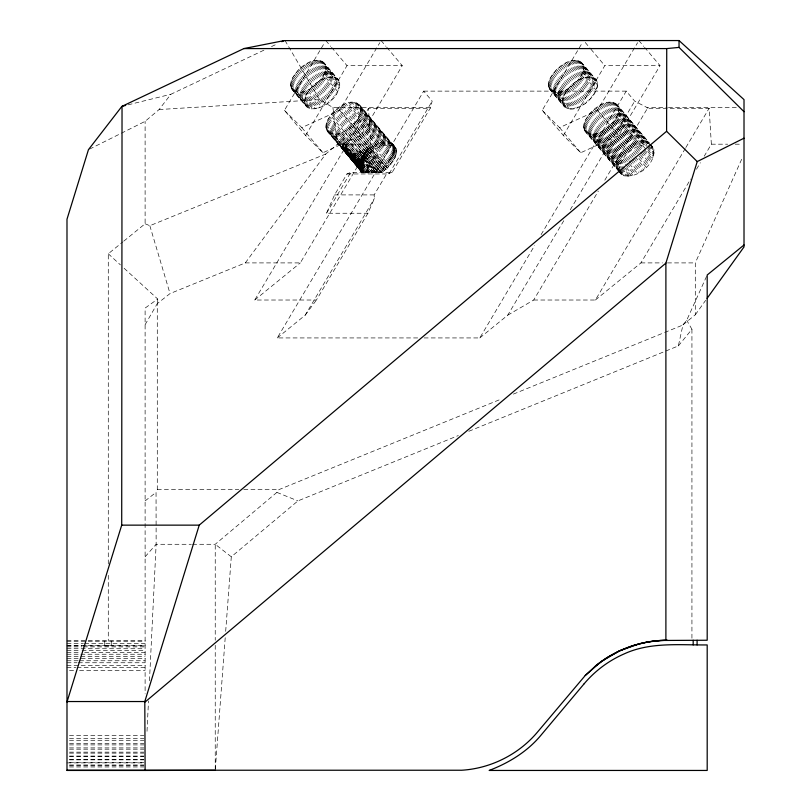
<?xml version="1.0" encoding="UTF-8"?>
<svg xmlns="http://www.w3.org/2000/svg" width="811" height="811" viewBox="0 0 811 811"><rect width="100%" height="100%" fill="white"/><g stroke="black" fill="none" stroke-linecap="round" stroke-linejoin="round"><path stroke-width="0.61" stroke-dasharray="4.05 3.04" d="M290.703 85.49C289.628 72.351 319.047 48.417 325.698 67.181C326.772 80.319 297.353 104.254 290.703 85.49L310.42 108.786C324.532 109.82 343.185 94.897 338.511 80.005L323.761 62.518M338.511 80.005C326.377 67.901 291.625 98.993 310.42 108.786M325.961 127.337C324.887 114.199 354.316 90.264 360.956 109.029C362.03 122.167 332.611 146.102 325.961 127.337L361.513 169.246L362.111 172.621L392.179 172.348L430.185 108.289L432.162 101.162L423.707 91.126L277.261 337.934L419.034 337.934M344.158 131.25L378.372 172.561L360.611 150.775L381.667 172.348L387.374 168.07L385.722 163.974C390.111 159.503 394.511 153.593 393.74 146.973L360.834 107.924M548.479 85.49C547.405 72.351 576.824 48.417 583.474 67.181C584.549 80.319 555.13 104.254 548.479 85.49L562.581 102.227C569.332 121.903 604.094 94.188 596.288 80.005L581.538 62.518M562.581 102.227C563.686 88.064 582.856 71.115 596.288 80.005M583.738 127.337C582.673 114.199 612.092 90.264 618.732 109.029C619.807 122.167 590.388 146.102 583.738 127.337L619.31 169.54C620.597 156.077 634.232 144.743 647.523 144.48M620.597 173.453C635.013 183.915 664.097 158.246 649.946 143.689M361.605 170.361L342.424 146.862L361.605 170.361L342.424 145.686L361.513 169.246C361.929 141.854 418.212 133.166 387.374 168.07L366.552 146.862L386.016 169.246L384.394 165.211L351.487 126.161M147.014 731.279L148.494 700.957M149.477 680.743L156.138 544.282L156.047 492.389L157.283 489.621L157.283 303.608L170.026 293.572L245.307 262.906L300.293 262.906L370.728 144.186L368.508 108.289L430.185 108.289M215.32 769.051L225.306 636.392M225.681 631.333L231.297 556.792L297.931 500.904L458.296 435.568M468.829 431.28L678.351 345.912L682.974 324.836L686.714 320.254L706.675 276.125M332.743 134.079L366.096 172.986L350.453 153.664L367.424 172.986L351.771 153.603L368.914 172.966L353.15 153.421L370.566 172.925L354.579 153.117L372.34 172.865L372.513 172.226L339.606 133.176M339.738 106.9L372.654 145.95L373.972 150.015L371.174 146.973L365.771 151.779L360.875 158.621L359.699 161.369L362.02 165.545L326.377 123.637M392.179 172.348L386.573 173.959L374.145 194.904L374.368 198.573L367.92 213.242L326.488 213.242L334.558 194.904L346.986 173.959L350.747 172.348L362.182 172.348L342.546 147.967L361.828 171.395L358.999 167.492M682.974 324.836L695.291 314.79L695.291 262.906L741.964 158.611M145.108 324.694L157.283 303.608M386.786 47.312L402.246 65.661L360.834 135.457L322.96 152.732L305.595 135.457L284.438 110.347L324.572 42.699M305.595 135.457L347.007 65.661L402.246 65.661M284.438 110.347L301.804 127.621L339.677 110.347L379.812 42.699M367.92 213.242L316.432 300.019L254.745 300.019L368.508 108.289M326.488 213.242L350.747 172.348M277.261 337.934L305.179 315.185L374.368 198.573M389.168 173.635L432.162 101.162M644.563 47.312L660.022 65.661L618.611 135.457L580.737 152.732L563.371 135.457L542.214 110.347L582.349 42.699M563.371 135.457L604.783 65.661L660.022 65.661M542.214 110.347L559.58 127.621L597.454 110.347L637.588 42.699M424.102 337.934L479.798 337.934L534.631 245.52M541.089 234.643L626.244 91.126L634.709 101.162L647.016 107.498L667.169 107.498M479.798 337.934L507.727 315.185L565.095 218.494M570.245 209.806L634.709 101.162M507.727 315.185L533.699 300.019L598.336 191.082M604.803 180.184L647.462 108.289L709.138 108.289L711.359 144.186L704.252 156.168M533.699 300.019L595.386 300.019L685.224 148.595M685.873 147.501L709.138 108.289M595.386 300.019L640.923 262.906L690.688 179.038M696.497 169.235L700.38 162.707M360.165 170.31L362.041 172.5L342.81 148.991L362.111 172.621L343.712 150.775M695.291 314.79L705.621 300.394M245.307 262.906L325.779 154.029L337.457 144.186L370.728 144.186M192.592 544.282L215.229 544.282L276.896 492.389L278.933 489.621L501.685 398.87M305.179 315.185L316.432 300.019M121.305 133.247L145.108 121.356L159.088 109.546L170.888 94.269L264.66 49.826M678.351 345.912L691.935 329.286L686.714 320.254M145.108 556.792L156.138 544.282L191.335 544.282M108.279 563.929L108.279 253.782L122.816 241.931M123.789 241.141L145.108 223.765L145.108 121.356M254.745 300.019L300.293 262.906M145.108 500.904L156.047 492.389M124.134 268.289L157.709 299.026L145.108 308.068L145.108 693.851M89.585 149.102L120.18 133.815M271.523 46.572L277.24 43.865M145.108 223.765L149.842 225.711L325.779 154.029M513.404 394.095L663.459 332.956M664.635 332.469L683.389 324.836M128.138 104.822L170.888 94.269M159.088 109.546L319.625 99.611L332.915 107.498L430.54 107.498M423.707 91.126L626.244 91.126M668.436 107.498L737.716 107.498M711.359 144.186L727.69 144.186M735.222 144.186L741.507 144.186M346.986 173.959L386.573 173.959M334.558 194.904L374.145 194.904M640.923 262.906L662.415 262.906M667.473 262.906L695.291 262.906M157.283 489.621L238.809 489.621M243.817 489.621L278.933 489.621M66.989 640.822L145.108 640.822M66.989 641.146L145.108 641.146M66.989 643.681L83.361 643.681M84.628 643.681L145.108 643.681M66.989 645.505L145.108 645.505M104.741 645.809L111.249 645.809M66.989 645.84L82.104 645.84M83.361 645.84L145.108 645.84M66.989 646.884L82.104 646.884M83.361 646.884L145.108 646.884M66.989 648.729L145.108 648.729M66.989 650.402L80.847 650.402M82.104 650.402L145.108 650.402M66.989 652.348L79.59 652.348M84.628 652.348L145.108 652.348M66.989 654.234L79.59 654.234M80.847 654.234L145.108 654.234M66.989 656.373L79.59 656.373M80.847 656.373L145.108 656.373M66.989 658.36L145.108 658.36M66.989 660.762L78.322 660.762M79.59 660.762L145.108 660.762M66.989 662.759L77.065 662.759M78.322 662.759L145.108 662.759M66.989 665.517L145.108 665.517M66.989 667.443L75.808 667.443M77.065 667.443L145.108 667.443M69.503 670.606L74.541 670.606M79.59 670.606L145.108 670.606M69.503 735.344L143.841 735.344M69.503 738.517L143.841 738.517M69.503 740.281L143.841 740.281M69.503 743.352L143.841 743.352M69.503 744.903L143.841 744.903M69.503 747.904L143.841 747.904M69.503 749.182L143.841 749.182M69.503 752.142L143.841 752.142M69.503 753.115L143.841 753.115M69.503 756.065L143.841 756.065M69.503 756.673L143.841 756.673M69.503 759.643L143.841 759.643M69.503 759.846L143.841 759.846M69.503 762.624L143.841 762.624M66.989 762.887L143.841 762.887M69.503 764.996L143.841 764.996M69.503 765.766L143.841 765.766M69.503 766.953L143.841 766.953M276.896 492.389L297.931 500.904M372.513 172.226L373.283 172.824M231.297 556.792L215.229 544.282L215.229 640.254M341.107 132.639L375.25 172.733M651.608 145.919L652.368 146.558M329.53 133.176L362.436 172.226L363.186 172.865L346.956 153.117L363.967 172.925L348.031 153.421L364.94 172.966L349.196 153.603L365.487 172.986M375.534 171.05L377.308 172.621L359.08 151.525L376.263 172.682L329.611 116.784M377.064 170.31L379.457 172.5L378.585 169.458L345.679 130.399M108.279 253.782L120.403 264.873M348.659 128.432L381.575 167.492L383.147 171.395L362.132 149.934L381.667 172.348L380.095 168.516L347.179 129.466M350.099 127.337L383.005 166.387L384.607 170.361L363.642 148.991L383.147 171.395M386.016 169.246L365.112 147.967L384.607 170.361M387.374 168.07L367.941 145.686L388.672 166.833L386.979 162.697L354.062 123.637M386.979 162.697L389.898 165.545L388.155 161.369L341.249 105.957M356.414 102.764L389.331 141.824L393.791 145.889L391.176 142.766L394.551 146.517L391.936 143.415L395.19 147.257L359.03 104.355M388.155 161.369L391.044 164.227L389.239 160.01L356.323 120.951M389.239 160.01L392.098 162.879L390.223 158.621L357.306 119.572M390.223 158.621L393.051 161.511L391.105 157.233L358.188 118.183M391.105 157.233L393.903 160.132L391.875 155.844L347.321 103.179M328.729 118.183L364.443 160.132L362.527 155.844L365.335 158.753L363.51 154.465L330.594 115.405M327.958 119.572L363.663 161.511L361.645 157.233M363.51 154.465L366.329 157.395L364.595 153.107L331.679 114.047M327.309 120.951L362.993 162.879L360.875 158.621M364.595 153.107L367.424 156.047L365.771 151.779L332.855 112.719M363.186 172.865L345.983 152.701L362.385 172.733M391.875 155.844L394.643 158.753L392.524 154.465L359.608 115.405M365.771 151.779L368.589 154.739L367.028 150.491L334.112 111.431M367.028 150.491L369.846 153.472L368.346 149.254L335.44 110.205M361.726 166.833L342.84 143.162L361.726 166.833L343.235 141.834L362.02 165.545M368.346 149.254L371.164 152.255L369.735 148.078L336.829 109.029M392.524 154.465L395.271 157.395L393.051 153.107L360.145 114.047M359.02 163.974L361.554 168.07L325.971 126.161M369.735 148.078L372.543 151.099L371.174 146.973L338.268 107.924M393.051 153.107L395.768 156.047L393.457 151.779L351.609 102.277M359.08 151.525L378.372 172.561M393.457 151.779L396.153 154.739L393.72 150.491L352.927 102.216M372.654 145.95L375.442 149.011L374.155 145.007L376.933 148.089L375.675 144.165L342.769 105.106M376.263 172.682L357.56 152.174L374.256 172.784L374.013 171.699M374.256 172.784L356.059 152.701L372.34 172.865M393.72 150.491L396.407 153.472L393.862 149.254L360.956 110.205M375.675 144.165L378.443 147.257L377.206 143.415L344.3 104.355M361.828 171.395L326.346 129.466M393.862 149.254L396.528 152.255L393.872 148.078L355.34 102.46M377.206 143.415L379.953 146.517L378.727 142.766L345.821 103.717M393.872 148.078L396.518 151.099L393.487 145.95L357.398 103.179M378.727 142.766L381.454 145.889L380.227 142.239L382.944 145.372L381.707 141.824L348.791 102.764M359.648 169.458L362.182 172.348M362.598 172.784L327.259 131.25M360.611 150.775L379.457 172.5M393.487 145.95L396.103 149.011L358.269 103.717M381.707 141.824L384.404 144.956L383.137 141.519L350.23 102.46M383.137 141.519L385.823 144.662M393.092 145.007L395.707 148.089L392.575 144.165M353.15 153.421L369.725 172.946M638.865 40.55L643.752 46.349M585.258 42.486L590.134 48.275M590.945 49.238L604.783 65.661M616.806 104.355L649.135 142.726M580.788 61.869L596.805 80.847M616.046 103.717L649.479 143.365M650.29 144.317L653.524 148.16M579.916 61.342L597.19 81.789M615.174 103.179L649.124 143.466M649.875 144.297L653.919 149.102M578.932 60.916L597.454 82.813M614.201 102.764L648.952 144.013M649.327 144.368L654.173 150.126M583.474 67.181L597.575 83.918M618.732 109.029L647.837 143.557M651.071 147.389L654.305 151.231M577.858 60.622L591.969 77.359M613.126 102.46L647.877 143.709M576.692 60.44L597.575 85.094M611.96 102.277L654.295 152.407M583.332 69.594L597.433 86.331M618.59 111.431L646.884 145.007M647.685 145.96L654.153 153.634M575.445 60.379L589.546 77.116M610.703 102.216L646.276 144.429M583.058 70.871L597.16 87.618M618.317 112.719L646.61 146.294M647.421 147.247L653.889 154.921M574.127 60.44L588.228 77.177M609.385 102.277L644.948 144.48M582.653 72.199L596.764 88.946M617.921 114.047L644.593 145.696M647.827 149.538L653.484 156.249M572.748 60.622L586.85 77.359M608.007 102.46L643.569 144.662M571.309 60.916L596.237 90.305M606.577 102.764L652.956 157.608M581.477 74.947L595.578 91.684M616.735 116.784L643.417 148.443M644.218 149.396L652.308 158.986M569.839 61.342L583.94 78.079M605.097 103.179L640.66 145.382M580.706 76.335L594.808 93.072M615.975 118.183L642.647 149.832M643.447 150.795L651.537 160.385M568.329 61.869L582.44 78.606M603.597 103.717L639.159 145.919M579.824 77.724L593.936 94.461M615.093 119.572L650.655 161.774M566.808 62.518L580.919 79.255M602.076 104.355L637.639 146.558M578.841 79.103L592.942 95.84M614.099 120.951L639.97 151.647M640.771 152.6L649.662 163.153M565.287 63.258L579.389 80.005M600.545 105.106L636.108 147.308M577.756 80.461L591.858 97.198M613.015 122.309L648.577 164.511M563.767 64.11L577.868 80.847M599.025 105.957L634.587 148.16M576.58 81.789L590.682 98.526M611.839 123.637L647.411 165.839M562.256 65.052L576.357 81.789M597.514 106.9L633.087 149.102M575.323 83.077L589.435 99.814M610.592 124.924L635.642 154.658M638.875 158.49L646.154 167.127M560.776 66.076L574.887 82.813M596.044 107.924L631.607 150.126M597.454 110.347L618.611 135.457M573.995 84.314L588.107 101.051M609.264 126.161L634.324 155.894M635.125 156.847L644.826 168.364M559.347 67.181L573.448 83.918M594.605 109.029L630.167 151.231M572.617 85.49L586.718 102.227M607.875 127.337L632.935 157.07M633.736 158.023L643.437 169.54M557.958 68.357L572.059 85.094M593.216 110.205L628.778 152.407M571.177 86.595L585.278 103.332M606.435 128.432L631.495 158.175M632.306 159.128L641.998 170.645M556.63 69.594L570.731 86.331M591.888 111.431L627.45 153.634M569.697 87.618L583.798 104.355M604.965 129.466L630.015 159.199M630.826 160.152L640.528 171.668M555.373 70.871L569.474 87.618M590.641 112.719L626.204 154.921M568.197 88.561L582.298 105.298M603.455 130.399L628.515 160.142M629.316 161.095L639.017 172.611M554.197 72.199L568.308 88.946M589.465 114.047L625.028 156.249M566.666 89.403L580.777 106.14M601.934 131.25L637.497 173.453M553.112 73.568L567.224 90.305M588.38 115.405L623.943 157.608M565.145 90.153L579.247 106.89M600.404 132L626.274 162.697M627.075 163.65L635.966 174.203M552.129 74.947L566.23 91.684M587.387 116.784L622.96 158.986M563.625 90.802L577.726 107.539M598.883 132.639L624.744 163.335M625.555 164.298L634.445 174.841M551.247 76.335L565.348 93.072M586.505 118.183L622.078 160.385M562.114 91.329L576.226 108.066M597.383 133.176L623.243 163.873M626.477 167.705L632.945 175.379M550.476 77.724L564.588 94.461M585.745 119.572L621.307 161.774M560.644 91.744L574.746 108.481M595.903 133.592L623.385 166.204M624.196 167.167L631.475 175.794M549.828 79.103L563.929 95.84M585.086 120.951L620.658 163.153M559.215 92.048L573.316 108.786M594.473 133.896L630.035 176.099M549.3 80.461L563.402 97.198M584.559 122.309L620.121 164.511M557.826 92.231L571.937 108.968M593.094 134.079L621.378 167.644M622.189 168.607L628.657 176.281M548.895 81.789L563.006 98.526M584.163 123.637L619.726 165.839M556.508 92.292L570.609 109.029M591.766 134.139L620.06 167.705M620.871 168.668L627.339 176.342M548.621 83.077L562.733 99.814M583.89 124.924L619.452 167.127M548.489 84.314L569.363 108.968M583.748 126.161L619.624 168.607M620.425 169.57L626.092 176.281M554.095 92.048L568.197 108.786M589.354 133.896L619.259 169.387M620.07 170.34L624.926 176.099M548.611 86.595L567.122 108.481M583.869 128.432L618.621 169.681M618.996 170.036L623.841 175.794M548.865 87.618L566.149 108.066M584.133 129.466L618.073 169.752M618.823 170.584L622.868 175.379M549.26 88.561L565.277 107.539M584.518 130.399L618.469 170.685M618.763 171.009L621.996 174.841M549.777 89.403L564.517 106.89M585.035 131.25L618.175 170.574M618.813 171.324L621.236 174.203M559.58 127.621L580.737 152.732M381.089 40.55L385.965 46.349M325.85 40.55L330.726 46.349M331.547 47.312L347.007 65.661M323.001 61.869L339.028 80.847M322.129 61.342L339.414 81.789M325.566 66.076L339.677 82.813M321.156 60.916L335.257 77.653M320.081 60.622L339.799 83.918M325.687 68.357L339.799 85.094M318.916 60.44L333.017 77.177M317.669 60.379L339.657 86.331M325.282 70.871L339.383 87.618M316.351 60.44L330.452 77.177M324.876 72.199L338.978 88.946M314.962 60.622L329.073 77.359M324.349 73.568L338.451 90.305M313.533 60.916L327.634 77.653M312.063 61.342L337.802 91.684M322.93 76.335L337.031 93.072M310.552 61.869L324.664 78.606M322.048 77.724L336.149 94.461M309.032 62.518L323.143 79.255M321.065 79.103L335.166 95.84M307.501 63.258L321.612 80.005M305.98 64.11L334.081 97.198M318.804 81.789L332.905 98.526M304.48 65.052L318.581 81.789M317.547 83.077L331.648 99.814M352.805 124.924L385.722 163.974M303 66.076L317.101 82.813M339.677 110.347L360.834 135.457M316.219 84.314L330.33 101.051M301.56 67.181L315.672 83.918M314.83 85.49L328.942 102.227M300.171 68.357L314.283 85.094M313.401 86.595L327.502 103.332M298.853 69.594L312.955 86.331M311.921 87.618L326.022 104.355M297.596 70.871L311.698 87.618M310.41 88.561L324.522 105.298M296.42 72.199L310.522 88.946M308.89 89.403L323.001 106.14M295.336 73.568L309.437 90.305M294.352 74.947L321.47 106.89M305.838 90.802L319.95 107.539M293.47 76.335L307.572 93.072M304.338 91.329L318.439 108.066M292.7 77.724L306.801 94.461M302.868 91.744L316.969 108.481M338.126 133.592L371.043 172.652M292.051 79.103L306.152 95.84M291.524 80.461L315.54 108.786M326.782 122.309L362.446 164.227L360.226 160.01M351.771 153.603L368.153 172.986M291.119 81.789L314.151 108.968M290.845 83.077L312.833 109.029M326.113 124.924L366.734 172.996M297.485 92.231L311.586 108.968M290.703 84.314L304.814 101.051M290.825 86.595L309.346 108.481M326.093 128.432L363.419 172.652M294.261 91.329L308.373 108.066M291.088 87.618L305.189 104.355M291.473 88.561L307.501 107.539M326.742 130.399L362.223 172.682M291.99 89.403L306.74 106.89M301.804 127.621L322.96 152.732M354.174 102.277L389.726 144.48M343.195 149.934L362.081 172.429M348.031 153.421L364.423 172.946M389.331 141.824L391.956 144.956L388.256 141.519L390.882 144.662M361.554 168.07L342.566 144.449L361.513 169.246M362.436 172.226L362.872 172.824M378.585 169.458L380.552 172.429M285.046 40.55L319.625 99.611M647.016 107.498L647.462 108.289M149.842 225.711L170.026 293.572M332.915 107.498L337.457 144.186M691.935 329.286L691.935 638.987M215.229 645.303L215.229 770.308M157.709 299.026L157.709 303.608M111.249 641.146L111.249 645.82M108.279 575.323L108.279 641.146M104.741 641.146L104.741 645.82"/><path stroke-width="1.22" d="M744.011 244.993L707.192 275L707.192 640.244L660.316 640.467L646.306 642.221L632.631 645.708L619.492 650.858L607.104 657.609L595.649 665.851L585.228 675.522L601.245 661.553L619.492 650.858L639.413 643.752L652.034 641.288L665.892 640.254L665.892 263.129L697.227 161.582L666.601 131.291L666.733 48.579L679.04 47.413L744.011 111.695M66.989 702.002L121.711 525.143L122.035 106.322L243.878 48.579L284.103 40.611L679.04 40.55L744.011 99.611L744.011 246.929L707.101 298.336M121.711 106.606L88.45 149.67L66.989 219.244L66.989 770.45L145.108 770.45L144.804 701.535L199.232 525.143L666.601 131.291M585.299 675.441L537.683 731.846C518.949 754.301 490.827 768.493 461.631 770.237L66.989 770.227M145.108 702.002L665.892 263.129M595.406 666.044C615.478 649.499 641.349 640.224 667.372 640.244M697.227 161.582L744.011 138.194M281.812 41.696L284.103 40.611M122.035 106.322L125.695 105.42M145.108 770.45L215.229 770.308M243.878 48.579L666.733 48.579M121.711 525.143L199.232 525.143M67.283 701.535L144.804 701.535M697.095 640.244L697.095 644.938M693.182 640.244L693.182 644.938M679.04 40.55L679.04 47.413M584.184 683.724L541.272 734.857C527.687 751.412 508.994 762.877 489.155 770.45L707.192 770.45L707.192 644.938C679.496 645.13 650.077 641.876 624.095 653.93C608.737 660.641 594.99 670.91 584.184 683.724"/></g></svg>
